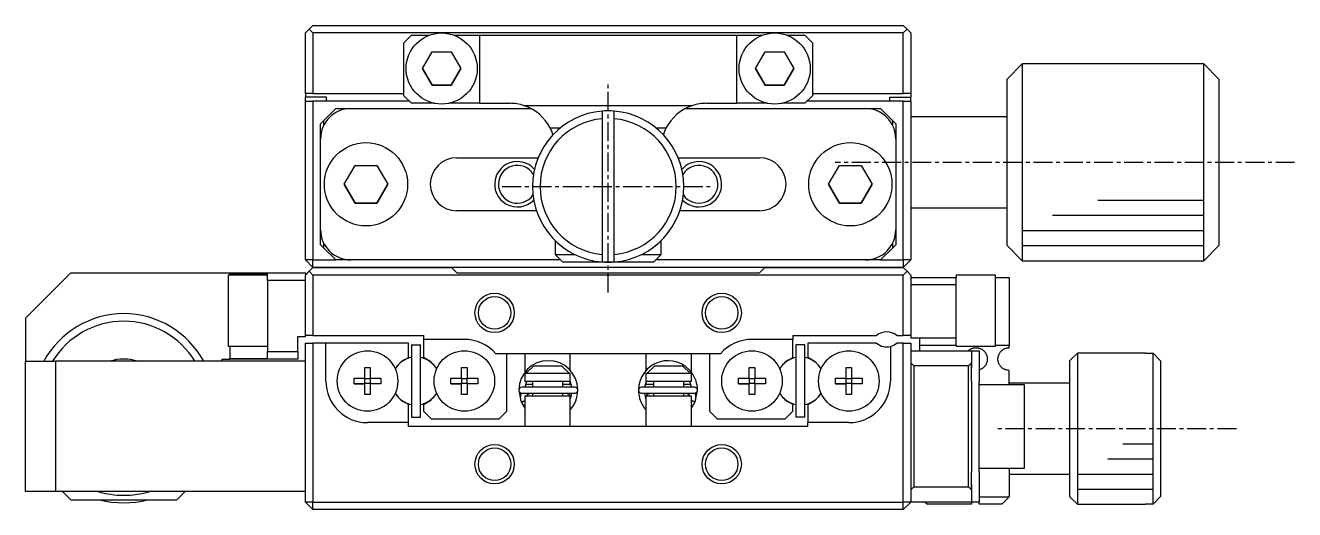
# Model space of a CAD drawing. Extents: x 10 to 345, y 10 to 214.
# Drawn here: x 86.2 to 170, y 182.3 to 214.3 of the extents above; entities that cross this region are included whole.
import ezdxf

# ---------------------------------------------------------------- set-up
doc = ezdxf.new("R2010")
doc.units = 0
doc.linetypes.add('CENTER', pattern=[2, 1.25, -0.25, 0.25, -0.25])
doc.layers.get('0').update_dxf_attribs({"linetype": 'CONTINUOUS'})
doc.layers.add('CENTER', color=1, linetype='CENTER')

msp = doc.modelspace()

# ---------------------------------------------------------------- linework, layer by layer
at = {"color": 7, "linetype": 'CONTINUOUS'}
for p, q in [((104.652, 213.765), (104.902, 214.015)), ((104.902, 214.015), (105.152, 214.265)), ((104.902, 214.015), (105.152, 213.765)), ((105.152, 214.265), (144.152, 214.265)), ((144.402, 214.015), (144.152, 214.265)), ((144.152, 213.765), (144.402, 214.015)), ((144.402, 214.015), (144.652, 213.765)), ((104.652, 209.765), (104.652, 213.765)), ((105.152, 213.765), (105.152, 209.765)), ((113.652, 213.765), (105.152, 213.765)), ((111.152, 213.115), (111.652, 213.615)), ((111.152, 209.615), (111.152, 213.115)), ((111.652, 213.615), (112.826, 213.615)), ((135.652, 213.765), (113.652, 213.765)), ((114.478, 213.615), (116.152, 213.615)), ((116.152, 213.615), (116.152, 209.115)), ((116.152, 213.615), (133.152, 213.615)), ((133.152, 209.115), (133.152, 213.615)), ((133.152, 213.615), (134.826, 213.615)), ((144.152, 213.765), (135.652, 213.765)), ((136.478, 213.615), (137.652, 213.615)), ((137.652, 213.615), (138.152, 213.115)), ((138.152, 213.115), (138.152, 209.615)), ((144.152, 209.765), (144.152, 213.765)), ((144.652, 213.765), (144.652, 209.765)), ((112.382, 211.415), (113.017, 212.515)), ((113.017, 212.515), (114.287, 212.515)), ((114.287, 212.515), (114.922, 211.415)), ((134.382, 211.415), (135.017, 212.515)), ((135.017, 212.515), (136.287, 212.515)), ((136.287, 212.515), (136.922, 211.415)), ((113.017, 210.315), (112.382, 211.415)), ((112.382, 211.415), (113.017, 210.315)), ((114.922, 211.415), (114.287, 210.315)), ((114.287, 210.315), (114.922, 211.415)), ((135.017, 210.315), (134.382, 211.415)), ((134.382, 211.415), (135.017, 210.315)), ((136.922, 211.415), (136.287, 210.315)), ((136.287, 210.315), (136.922, 211.415)), ((152.002, 211.715), (151.002, 210.715)), ((152.002, 211.715), (152.002, 198.715)), ((164.002, 211.715), (152.002, 211.715)), ((164.002, 205.157), (164.002, 211.715)), ((165.002, 210.715), (164.002, 211.715)), ((151.002, 199.715), (151.002, 210.715)), ((165.002, 210.715), (165.002, 205.166)), ((105.152, 209.765), (104.652, 209.765)), ((104.652, 209.765), (104.652, 209.515)), ((105.152, 209.765), (111.152, 209.765)), ((114.287, 210.315), (113.017, 210.315)), ((113.017, 210.315), (114.287, 210.315)), ((136.287, 210.315), (135.017, 210.315)), ((135.017, 210.315), (136.287, 210.315)), ((138.152, 209.765), (144.152, 209.765)), ((144.652, 209.765), (144.152, 209.765)), ((144.652, 209.765), (144.652, 209.515)), ((106.052, 209.515), (104.652, 209.515)), ((104.652, 209.265), (104.652, 209.515)), ((104.652, 198.765), (104.652, 209.265)), ((104.652, 209.265), (105.152, 209.265)), ((105.152, 209.265), (105.152, 198.765)), ((111.502, 209.265), (105.152, 209.265)), ((106.052, 209.265), (106.052, 209.515)), ((111.652, 209.115), (111.152, 209.615)), ((113.17, 209.115), (111.652, 209.115)), ((116.152, 209.115), (114.134, 209.115)), ((116.152, 209.115), (118.152, 209.115)), ((119.089, 208.965), (130.215, 208.965)), ((131.152, 209.115), (133.152, 209.115)), ((135.17, 209.115), (133.152, 209.115)), ((137.652, 209.115), (136.134, 209.115)), ((138.152, 209.615), (137.652, 209.115)), ((144.152, 209.265), (137.802, 209.265)), ((143.252, 209.515), (144.652, 209.515)), ((143.252, 209.265), (143.252, 209.515)), ((144.152, 198.765), (144.152, 209.265)), ((144.152, 209.265), (144.652, 209.265)), ((144.652, 209.265), (144.652, 209.515)), ((144.652, 209.265), (144.652, 198.765)), ((105.652, 207.765), (105.852, 207.965)), ((106.652, 208.765), (105.852, 207.965)), ((105.852, 207.965), (105.852, 207.637)), ((106.652, 208.765), (107.652, 208.765)), ((107.652, 208.765), (119.558, 208.765)), ((124.252, 208.599), (124.252, 208.098)), ((124.252, 208.098), (124.252, 199.133)), ((125.052, 208.098), (125.052, 208.599)), ((125.052, 199.133), (125.052, 208.098)), ((129.746, 208.765), (141.652, 208.765)), ((141.652, 208.765), (142.652, 208.765)), ((143.452, 207.965), (142.652, 208.765)), ((143.452, 207.637), (143.452, 207.965)), ((143.452, 207.965), (143.652, 207.765)), ((151.002, 208.215), (144.652, 208.215)), ((105.652, 206.765), (105.652, 207.765)), ((121.462, 207.465), (120.831, 207.465)), ((128.473, 207.465), (127.842, 207.465)), ((143.652, 207.765), (143.652, 206.765)), ((105.652, 200.765), (105.652, 206.765)), ((143.652, 206.765), (143.652, 200.765)), ((114.652, 205.515), (120.027, 205.515)), ((129.277, 205.515), (134.652, 205.515)), ((107.209, 203.765), (107.93, 205.015)), ((107.93, 205.015), (109.374, 205.015)), ((109.374, 205.015), (110.095, 203.765)), ((139.209, 203.765), (139.93, 205.015)), ((139.93, 205.015), (141.374, 205.015)), ((141.374, 205.015), (142.095, 203.765)), ((164.002, 198.715), (164.002, 205.157)), ((165.002, 205.166), (165.002, 199.715)), ((107.93, 202.515), (107.209, 203.765)), ((107.209, 203.765), (107.93, 202.515)), ((110.095, 203.765), (109.374, 202.515)), ((109.374, 202.515), (110.095, 203.765)), ((139.93, 202.515), (139.209, 203.765)), ((139.209, 203.765), (139.93, 202.515)), ((142.095, 203.765), (141.374, 202.515)), ((141.374, 202.515), (142.095, 203.765)), ((109.374, 202.515), (107.93, 202.515)), ((107.93, 202.515), (109.374, 202.515)), ((141.374, 202.515), (139.93, 202.515)), ((139.93, 202.515), (141.374, 202.515)), ((144.652, 202.215), (151.002, 202.215)), ((119.915, 202.015), (114.652, 202.015)), ((134.652, 202.015), (129.389, 202.015)), ((105.652, 199.765), (105.652, 200.765)), ((143.652, 200.765), (143.652, 199.765)), ((105.852, 199.565), (105.652, 199.765)), ((105.852, 199.894), (105.852, 199.565)), ((105.852, 199.565), (106.652, 198.765)), ((121.152, 200.045), (121.152, 199.115)), ((128.152, 199.115), (128.152, 200.045)), ((142.652, 198.765), (143.452, 199.565)), ((143.452, 199.565), (143.452, 199.894)), ((143.652, 199.765), (143.452, 199.565)), ((151.002, 199.715), (152.002, 198.715)), ((164.002, 198.715), (165.002, 199.715)), ((105.152, 198.765), (104.652, 198.765)), ((105.152, 198.265), (104.652, 198.765)), ((105.152, 198.765), (106.652, 198.765)), ((105.152, 198.265), (105.152, 198.765)), ((107.652, 198.765), (106.652, 198.765)), ((121.502, 198.765), (107.652, 198.765)), ((121.152, 199.115), (122.472, 199.115)), ((121.652, 198.615), (121.152, 199.115)), ((124.252, 199.133), (124.252, 198.631)), ((125.052, 198.631), (125.052, 199.133)), ((126.831, 199.115), (128.152, 199.115)), ((128.152, 199.115), (127.652, 198.615)), ((141.652, 198.765), (127.802, 198.765)), ((142.652, 198.765), (141.652, 198.765)), ((142.652, 198.765), (144.152, 198.765)), ((144.152, 198.765), (144.152, 198.265)), ((144.652, 198.765), (144.152, 198.265)), ((144.652, 198.765), (144.152, 198.765)), ((89.152, 197.915), (86.152, 194.915)), ((89.152, 197.915), (99.652, 197.915)), ((99.652, 197.846), (99.652, 197.915)), ((99.652, 197.915), (102.152, 197.915)), ((102.152, 197.915), (104.652, 197.915)), ((102.152, 197.415), (102.152, 197.915)), ((104.652, 197.765), (104.902, 198.015)), ((104.652, 197.915), (104.652, 197.765)), ((105.152, 198.265), (104.902, 198.015)), ((104.902, 198.015), (105.152, 197.765)), ((144.152, 198.265), (105.152, 198.265)), ((105.152, 198.265), (114.302, 198.265)), ((114.652, 197.915), (114.302, 198.265)), ((114.652, 197.915), (134.652, 197.915)), ((124.652, 198.615), (121.652, 198.615)), ((127.652, 198.615), (124.652, 198.615)), ((135.002, 198.265), (134.652, 197.915)), ((135.002, 198.265), (144.152, 198.265)), ((144.402, 198.015), (144.152, 198.265)), ((144.152, 197.765), (144.402, 198.015)), ((144.402, 198.015), (144.652, 197.765)), ((152.002, 198.715), (164.002, 198.715)), ((99.552, 197.765), (99.552, 193.065)), ((102.152, 197.765), (99.552, 197.765)), ((99.652, 197.846), (99.652, 197.765)), ((102.152, 197.846), (99.652, 197.846)), ((104.652, 197.415), (102.152, 197.415)), ((102.152, 197.415), (102.152, 192.715)), ((104.652, 193.765), (104.652, 197.765)), ((105.152, 197.765), (105.152, 193.765)), ((144.152, 197.765), (105.152, 197.765)), ((144.152, 193.765), (144.152, 197.765)), ((144.652, 197.765), (144.652, 193.765)), ((144.652, 197.615), (147.652, 197.615)), ((147.652, 197.115), (144.652, 197.115)), ((147.652, 197.765), (147.652, 197.615)), ((150.252, 197.765), (147.652, 197.765)), ((147.652, 197.115), (147.652, 197.615)), ((147.652, 193.615), (147.652, 197.115)), ((150.252, 193.065), (150.252, 197.765)), ((150.252, 197.615), (151.152, 197.615)), ((151.152, 197.615), (151.152, 193.115)), ((86.152, 194.915), (86.152, 192.065)), ((104.152, 193.715), (104.652, 193.715)), ((104.152, 192.715), (104.152, 193.715)), ((104.652, 193.715), (104.652, 193.765)), ((105.152, 193.765), (104.652, 193.765)), ((105.152, 193.765), (112.452, 193.765)), ((112.452, 193.765), (112.452, 193.515)), ((136.852, 193.765), (142.39, 193.765)), ((136.852, 193.765), (136.852, 193.515)), ((143.713, 193.765), (144.152, 193.765)), ((144.652, 193.765), (144.152, 193.765)), ((144.652, 193.765), (144.652, 193.615)), ((99.552, 193.065), (102.152, 193.065)), ((99.652, 193.065), (99.652, 192.256)), ((104.652, 192.065), (104.652, 193.265)), ((104.652, 193.265), (105.152, 193.265)), ((105.152, 193.265), (105.152, 182.765)), ((106.002, 193.265), (105.152, 193.265)), ((106.002, 190.765), (106.002, 193.265)), ((111.452, 193.265), (106.002, 193.265)), ((111.452, 192.316), (111.452, 193.265)), ((111.652, 193.165), (112.252, 193.165)), ((111.652, 193.165), (111.652, 188.365)), ((112.252, 188.365), (112.252, 193.165)), ((115.152, 193.515), (112.452, 193.515)), ((112.452, 193.515), (112.452, 192.316)), ((136.852, 193.515), (134.152, 193.515)), ((136.852, 192.316), (136.852, 193.515)), ((137.052, 193.165), (137.052, 188.365)), ((137.652, 193.165), (137.052, 193.165)), ((137.652, 188.365), (137.652, 193.165)), ((137.852, 193.265), (137.852, 192.316)), ((142.39, 193.265), (137.852, 193.265)), ((143.302, 193.047), (143.302, 190.765)), ((144.152, 193.265), (143.713, 193.265)), ((144.152, 182.765), (144.152, 193.265)), ((144.152, 193.265), (144.652, 193.265)), ((144.652, 193.615), (145.252, 193.615)), ((144.652, 193.265), (144.652, 182.765)), ((145.252, 193.615), (147.652, 193.615)), ((145.252, 193.115), (145.252, 193.615)), ((147.652, 193.115), (145.252, 193.115)), ((145.252, 192.765), (145.252, 193.115)), ((147.652, 193.115), (147.652, 193.615)), ((147.652, 193.115), (147.652, 193.065)), ((147.652, 193.065), (150.252, 193.065)), ((148.551, 192.849), (148.593, 192.874)), ((148.593, 192.874), (148.639, 192.897)), ((148.639, 192.897), (148.663, 192.907)), ((148.663, 192.907), (148.688, 192.917)), ((148.688, 192.917), (148.714, 192.927)), ((148.714, 192.927), (148.741, 192.935)), ((148.741, 192.935), (148.77, 192.943)), ((148.77, 192.943), (148.784, 192.946)), ((148.784, 192.946), (148.799, 192.95)), ((148.799, 192.95), (148.814, 192.953)), ((148.814, 192.953), (148.829, 192.955)), ((148.829, 192.955), (148.845, 192.958)), ((148.845, 192.958), (148.861, 192.96)), ((148.861, 192.96), (148.874, 192.961)), ((148.874, 192.961), (148.888, 192.963)), ((148.888, 192.963), (148.901, 192.964)), ((148.901, 192.964), (148.912, 192.964)), ((148.912, 192.964), (148.922, 192.965)), ((148.922, 192.965), (148.933, 192.965)), ((148.933, 192.965), (148.944, 192.965)), ((148.944, 192.965), (148.954, 192.965)), ((148.954, 192.965), (148.965, 192.965)), ((148.965, 192.965), (148.975, 192.965)), ((148.975, 192.965), (148.985, 192.965)), ((148.985, 192.965), (148.996, 192.964)), ((148.996, 192.964), (149.007, 192.963)), ((149.007, 192.963), (149.017, 192.963)), ((149.017, 192.963), (149.027, 192.962)), ((149.027, 192.962), (149.04, 192.96)), ((149.04, 192.96), (149.053, 192.959)), ((149.053, 192.959), (149.066, 192.957)), ((149.066, 192.957), (149.078, 192.955)), ((149.078, 192.955), (149.095, 192.952)), ((149.095, 192.952), (149.111, 192.948)), ((149.111, 192.948), (149.126, 192.945)), ((149.126, 192.945), (149.155, 192.938)), ((149.155, 192.938), (149.181, 192.929)), ((149.181, 192.929), (149.207, 192.921)), ((149.207, 192.921), (149.231, 192.911)), ((149.231, 192.911), (149.255, 192.902)), ((149.255, 192.902), (149.277, 192.891)), ((149.277, 192.891), (149.328, 192.865)), ((149.328, 192.865), (149.374, 192.835)), ((151.152, 193.115), (150.252, 193.115)), ((150.736, 192.839), (150.772, 192.862)), ((150.772, 192.862), (150.811, 192.884)), ((150.811, 192.884), (150.853, 192.903)), ((150.853, 192.903), (150.875, 192.913)), ((150.875, 192.913), (150.899, 192.921)), ((150.899, 192.921), (150.923, 192.93)), ((150.923, 192.93), (150.948, 192.937)), ((150.948, 192.937), (150.975, 192.944)), ((150.975, 192.944), (151.003, 192.95)), ((151.003, 192.95), (151.017, 192.953)), ((151.017, 192.953), (151.031, 192.956)), ((151.031, 192.956), (151.045, 192.958)), ((151.045, 192.958), (151.06, 192.96)), ((151.06, 192.96), (151.075, 192.961)), ((151.075, 192.961), (151.091, 192.963)), ((151.091, 192.963), (151.103, 192.964)), ((151.103, 192.964), (151.115, 192.965)), ((151.115, 192.965), (151.127, 192.965)), ((151.127, 192.965), (151.14, 192.965)), ((151.14, 192.965), (151.152, 192.965)), ((151.152, 192.965), (151.152, 193.115)), ((86.152, 183.465), (86.152, 192.065)), ((86.152, 192.065), (88.152, 192.065)), ((88.152, 192.065), (88.152, 183.465)), ((104.652, 192.065), (88.152, 192.065)), ((99.152, 192.065), (99.152, 192.215)), ((99.152, 192.215), (99.652, 192.215)), ((99.652, 192.256), (102.152, 192.256)), ((99.652, 192.215), (99.652, 192.256)), ((102.152, 192.215), (99.652, 192.215)), ((102.152, 192.715), (104.152, 192.715)), ((102.152, 192.215), (102.152, 192.715)), ((104.152, 192.215), (102.152, 192.215)), ((104.152, 192.715), (104.152, 192.215)), ((104.652, 183.465), (104.652, 192.065)), ((104.652, 183.465), (104.652, 192.065)), ((111.192, 192.166), (111.452, 192.316)), ((112.712, 192.166), (112.452, 192.316)), ((132.073, 192.565), (117.231, 192.565)), ((117.952, 188.765), (117.952, 192.565)), ((119.152, 192.565), (119.152, 191.344)), ((122.152, 191.457), (122.152, 192.565)), ((127.152, 192.565), (127.152, 191.457)), ((130.152, 191.344), (130.152, 192.565)), ((131.352, 192.565), (131.352, 188.765)), ((136.592, 192.166), (136.852, 192.316)), ((138.112, 192.166), (137.852, 192.316)), ((144.652, 192.765), (148.652, 192.765)), ((148.442, 192.766), (148.474, 192.793)), ((148.474, 192.793), (148.511, 192.822)), ((148.511, 192.822), (148.551, 192.849)), ((148.652, 192.765), (148.652, 191.965)), ((148.652, 192.765), (149.152, 192.765)), ((149.152, 192.765), (149.152, 190.765)), ((149.374, 192.835), (149.418, 192.804)), ((149.418, 192.804), (149.458, 192.77)), ((149.458, 192.77), (149.495, 192.733)), ((149.495, 192.733), (149.529, 192.695)), ((149.529, 192.695), (149.564, 192.648)), ((149.564, 192.648), (149.596, 192.599)), ((149.596, 192.599), (149.625, 192.547)), ((149.625, 192.547), (149.644, 192.505)), ((149.644, 192.505), (149.661, 192.461)), ((149.661, 192.461), (149.675, 192.415)), ((149.681, 192.038), (149.67, 191.998)), ((149.675, 192.415), (149.686, 192.368)), ((149.689, 192.078), (149.681, 192.038)), ((149.686, 192.368), (149.694, 192.323)), ((149.697, 192.129), (149.689, 192.078)), ((149.694, 192.323), (149.699, 192.276)), ((149.701, 192.179), (149.697, 192.129)), ((149.699, 192.276), (149.702, 192.228)), ((149.702, 192.228), (149.701, 192.179)), ((150.402, 192.207), (150.403, 192.251)), ((150.404, 192.162), (150.402, 192.207)), ((150.403, 192.251), (150.406, 192.294)), ((150.409, 192.116), (150.404, 192.162)), ((150.406, 192.294), (150.412, 192.336)), ((150.416, 192.069), (150.409, 192.116)), ((150.412, 192.336), (150.42, 192.377)), ((150.424, 192.035), (150.416, 192.069)), ((150.42, 192.377), (150.434, 192.432)), ((150.433, 192.001), (150.424, 192.035)), ((150.434, 192.432), (150.452, 192.484)), ((150.452, 192.484), (150.473, 192.534)), ((150.473, 192.534), (150.496, 192.579)), ((150.496, 192.579), (150.522, 192.622)), ((150.522, 192.622), (150.55, 192.663)), ((150.55, 192.663), (150.581, 192.702)), ((150.581, 192.702), (150.616, 192.74)), ((150.616, 192.74), (150.653, 192.775)), ((150.653, 192.775), (150.693, 192.808)), ((150.693, 192.808), (150.736, 192.839)), ((155.652, 192.615), (155.152, 192.115)), ((155.152, 183.115), (155.152, 192.115)), ((155.652, 192.615), (155.652, 182.615)), ((160.152, 192.615), (155.652, 192.615)), ((160.152, 192.615), (160.152, 192.599)), ((160.152, 192.599), (160.652, 192.599)), ((160.652, 182.631), (160.652, 192.599)), ((160.652, 192.599), (161.152, 192.098)), ((161.152, 192.098), (161.152, 183.133)), ((108.572, 191.652), (108.932, 191.652)), ((108.572, 190.945), (108.572, 191.652)), ((108.932, 191.652), (108.932, 190.945)), ((114.972, 191.652), (115.332, 191.652)), ((114.972, 190.945), (114.972, 191.652)), ((115.332, 191.652), (115.332, 190.945)), ((119.152, 191.344), (119.152, 191.343)), ((119.206, 191.265), (119.152, 191.265)), ((119.152, 191.265), (119.152, 190.765)), ((119.206, 191.265), (119.735, 191.765)), ((122.098, 191.265), (119.206, 191.265)), ((119.735, 191.765), (121.568, 191.765)), ((121.568, 191.765), (122.098, 191.265)), ((122.152, 191.265), (122.098, 191.265)), ((122.152, 191.457), (122.152, 191.457)), ((122.152, 190.765), (122.152, 191.265)), ((127.206, 191.265), (127.152, 191.265)), ((127.152, 191.265), (127.152, 190.765)), ((127.206, 191.265), (127.735, 191.765)), ((130.098, 191.265), (127.206, 191.265)), ((127.735, 191.765), (129.568, 191.765)), ((129.568, 191.765), (130.098, 191.265)), ((130.152, 191.265), (130.098, 191.265)), ((130.152, 190.765), (130.152, 191.265)), ((133.972, 191.652), (134.332, 191.652)), ((133.972, 190.945), (133.972, 191.652)), ((134.332, 191.652), (134.332, 190.945)), ((140.372, 191.652), (140.732, 191.652)), ((140.372, 190.945), (140.372, 191.652)), ((140.732, 191.652), (140.732, 190.945)), ((144.652, 191.965), (144.852, 191.765)), ((144.852, 191.765), (144.852, 183.765)), ((148.452, 191.765), (144.852, 191.765)), ((148.452, 191.765), (148.652, 191.965)), ((148.452, 183.765), (148.452, 191.765)), ((148.652, 191.965), (148.652, 191.637)), ((148.652, 191.637), (148.652, 191.965)), ((148.652, 190.765), (148.652, 191.637)), ((149.177, 191.5), (149.152, 191.493)), ((149.201, 191.508), (149.177, 191.5)), ((149.226, 191.517), (149.201, 191.508)), ((149.257, 191.53), (149.226, 191.517)), ((149.287, 191.544), (149.257, 191.53)), ((149.316, 191.56), (149.287, 191.544)), ((149.345, 191.577), (149.316, 191.56)), ((149.371, 191.594), (149.345, 191.577)), ((149.397, 191.612), (149.371, 191.594)), ((149.422, 191.631), (149.397, 191.612)), ((149.445, 191.651), (149.422, 191.631)), ((149.469, 191.672), (149.445, 191.651)), ((149.491, 191.694), (149.469, 191.672)), ((149.512, 191.717), (149.491, 191.694)), ((149.532, 191.74), (149.512, 191.717)), ((149.55, 191.763), (149.532, 191.74)), ((149.567, 191.786), (149.55, 191.763)), ((149.583, 191.81), (149.567, 191.786)), ((149.598, 191.835), (149.583, 191.81)), ((149.615, 191.865), (149.598, 191.835)), ((149.63, 191.896), (149.615, 191.865)), ((149.644, 191.927), (149.63, 191.896)), ((149.656, 191.958), (149.644, 191.927)), ((149.67, 191.998), (149.656, 191.958)), ((150.444, 191.966), (150.433, 192.001)), ((150.457, 191.932), (150.444, 191.966)), ((150.471, 191.9), (150.457, 191.932)), ((150.487, 191.868), (150.471, 191.9)), ((150.505, 191.836), (150.487, 191.868)), ((150.524, 191.805), (150.505, 191.836)), ((150.545, 191.775), (150.524, 191.805)), ((150.568, 191.745), (150.545, 191.775)), ((150.591, 191.718), (150.568, 191.745)), ((150.615, 191.692), (150.591, 191.718)), ((150.641, 191.667), (150.615, 191.692)), ((150.668, 191.642), (150.641, 191.667)), ((150.697, 191.619), (150.668, 191.642)), ((150.727, 191.598), (150.697, 191.619)), ((150.75, 191.582), (150.727, 191.598)), ((150.774, 191.568), (150.75, 191.582)), ((150.798, 191.554), (150.774, 191.568)), ((150.823, 191.541), (150.798, 191.554)), ((150.848, 191.53), (150.823, 191.541)), ((150.874, 191.519), (150.848, 191.53)), ((150.9, 191.509), (150.874, 191.519)), ((150.926, 191.5), (150.9, 191.509)), ((150.954, 191.492), (150.926, 191.5)), ((150.982, 191.485), (150.954, 191.492)), ((151.011, 191.479), (150.982, 191.485)), ((151.039, 191.474), (151.011, 191.479)), ((151.067, 191.47), (151.039, 191.474)), ((151.095, 191.468), (151.067, 191.47)), ((151.124, 191.466), (151.095, 191.468)), ((151.152, 191.465), (151.124, 191.466)), ((151.152, 190.515), (151.152, 191.465)), ((107.866, 190.945), (108.572, 190.945)), ((107.866, 190.585), (107.866, 190.945)), ((108.572, 190.585), (107.866, 190.585)), ((107.866, 190.585), (108.572, 190.585)), ((108.582, 190.935), (108.572, 190.945)), ((108.582, 190.596), (108.572, 190.585)), ((108.572, 189.879), (108.572, 190.585)), ((108.582, 190.935), (108.922, 190.935)), ((108.582, 190.596), (108.582, 190.935)), ((108.922, 190.596), (108.582, 190.596)), ((108.922, 190.935), (108.932, 190.945)), ((108.922, 190.935), (108.922, 190.596)), ((108.922, 190.596), (108.932, 190.585)), ((108.932, 190.945), (109.638, 190.945)), ((108.932, 190.585), (108.932, 189.879)), ((109.638, 190.585), (108.932, 190.585)), ((109.638, 190.585), (108.932, 190.585)), ((109.638, 190.945), (109.638, 190.585)), ((114.266, 190.945), (114.972, 190.945)), ((114.266, 190.585), (114.266, 190.945)), ((114.972, 190.585), (114.266, 190.585)), ((114.266, 190.585), (114.972, 190.585)), ((114.982, 190.935), (114.972, 190.945)), ((114.982, 190.596), (114.972, 190.585)), ((114.972, 189.879), (114.972, 190.585)), ((114.982, 190.935), (115.322, 190.935)), ((114.982, 190.596), (114.982, 190.935)), ((115.322, 190.596), (114.982, 190.596)), ((115.322, 190.935), (115.332, 190.945)), ((115.322, 190.935), (115.322, 190.596)), ((115.322, 190.596), (115.332, 190.585)), ((115.332, 190.945), (116.038, 190.945)), ((115.332, 190.585), (115.332, 189.879)), ((116.038, 190.585), (115.332, 190.585)), ((116.038, 190.585), (115.332, 190.585)), ((116.038, 190.945), (116.038, 190.585)), ((122.449, 190.359), (118.949, 190.359)), ((119.152, 190.765), (122.152, 190.765)), ((119.161, 190.359), (119.272, 190.766)), ((119.203, 190.565), (119.652, 190.565)), ((119.652, 190.765), (119.652, 190.359)), ((121.652, 190.359), (121.652, 190.765)), ((121.652, 190.565), (122.152, 190.565)), ((122.126, 190.766), (122.237, 190.359)), ((122.152, 190.565), (122.152, 190.7)), ((130.355, 190.359), (126.855, 190.359)), ((127.067, 190.359), (127.177, 190.766)), ((127.152, 190.765), (130.152, 190.765)), ((127.152, 190.7), (127.152, 190.7)), ((127.152, 190.7), (127.152, 190.565)), ((127.152, 190.565), (127.652, 190.565)), ((127.652, 190.765), (127.652, 190.359)), ((129.652, 190.359), (129.652, 190.765)), ((129.652, 190.565), (130.102, 190.565)), ((130.032, 190.766), (130.143, 190.359)), ((133.266, 190.945), (133.972, 190.945)), ((133.266, 190.585), (133.266, 190.945)), ((133.972, 190.585), (133.266, 190.585)), ((133.266, 190.585), (133.972, 190.585)), ((133.982, 190.935), (133.972, 190.945)), ((133.982, 190.596), (133.972, 190.585)), ((133.972, 189.879), (133.972, 190.585)), ((133.982, 190.935), (134.322, 190.935)), ((133.982, 190.596), (133.982, 190.935)), ((134.322, 190.596), (133.982, 190.596)), ((134.322, 190.935), (134.332, 190.945)), ((134.322, 190.935), (134.322, 190.596)), ((134.322, 190.596), (134.332, 190.585)), ((134.332, 190.945), (135.038, 190.945)), ((134.332, 190.585), (134.332, 189.879)), ((135.038, 190.585), (134.332, 190.585)), ((135.038, 190.585), (134.332, 190.585)), ((135.038, 190.945), (135.038, 190.585)), ((139.666, 190.945), (140.372, 190.945)), ((139.666, 190.585), (139.666, 190.945)), ((140.372, 190.585), (139.666, 190.585)), ((139.666, 190.585), (140.372, 190.585)), ((140.382, 190.935), (140.372, 190.945)), ((140.382, 190.596), (140.372, 190.585)), ((140.372, 189.879), (140.372, 190.585)), ((140.382, 190.935), (140.722, 190.935)), ((140.382, 190.596), (140.382, 190.935)), ((140.722, 190.596), (140.382, 190.596)), ((140.722, 190.935), (140.732, 190.945)), ((140.722, 190.935), (140.722, 190.596)), ((140.722, 190.596), (140.732, 190.585)), ((140.732, 190.945), (141.438, 190.945)), ((140.732, 190.585), (140.732, 189.879)), ((141.438, 190.585), (140.732, 190.585)), ((141.438, 190.585), (140.732, 190.585)), ((141.438, 190.945), (141.438, 190.585)), ((148.652, 190.765), (148.652, 184.765)), ((149.152, 184.765), (149.152, 190.765)), ((152.152, 190.515), (149.152, 190.515)), ((155.152, 190.615), (151.152, 190.615)), ((152.152, 185.015), (152.152, 190.515)), ((108.932, 189.879), (108.572, 189.879)), ((115.332, 189.879), (114.972, 189.879)), ((118.75, 190.133), (118.884, 189.449)), ((118.852, 189.717), (118.85, 189.683)), ((118.85, 189.683), (118.85, 189.648)), ((118.85, 189.648), (118.851, 189.614)), ((118.851, 189.614), (118.855, 189.58)), ((118.855, 189.751), (118.852, 189.717)), ((118.86, 189.785), (118.855, 189.751)), ((118.855, 189.58), (118.86, 189.545)), ((118.867, 189.819), (118.86, 189.785)), ((118.86, 189.545), (118.867, 189.512)), ((118.876, 189.852), (118.867, 189.819)), ((118.867, 189.512), (118.875, 189.478)), ((118.886, 189.885), (118.876, 189.852)), ((118.898, 189.918), (118.886, 189.885)), ((118.911, 189.95), (118.898, 189.918)), ((118.917, 189.962), (118.911, 189.95)), ((118.949, 189.959), (122.449, 189.959)), ((122.152, 189.765), (119.152, 189.765)), ((119.152, 189.765), (119.152, 187.765)), ((119.268, 189.765), (119.269, 189.769)), ((119.269, 189.769), (119.275, 189.783)), ((119.275, 189.783), (119.281, 189.796)), ((119.281, 189.796), (119.288, 189.809)), ((119.288, 189.809), (119.296, 189.822)), ((119.296, 189.822), (119.304, 189.834)), ((119.304, 189.834), (119.313, 189.846)), ((119.313, 189.846), (119.323, 189.857)), ((119.323, 189.857), (119.333, 189.868)), ((119.333, 189.868), (119.343, 189.878)), ((119.343, 189.878), (119.355, 189.888)), ((119.355, 189.888), (119.366, 189.897)), ((119.366, 189.897), (119.378, 189.906)), ((119.378, 189.906), (119.39, 189.914)), ((119.39, 189.914), (119.403, 189.921)), ((119.403, 189.921), (119.416, 189.928)), ((119.416, 189.928), (119.43, 189.934)), ((119.43, 189.934), (119.443, 189.94)), ((119.443, 189.94), (119.457, 189.945)), ((119.457, 189.945), (119.472, 189.949)), ((119.472, 189.949), (119.486, 189.952)), ((119.486, 189.952), (119.5, 189.955)), ((119.5, 189.955), (119.515, 189.957)), ((119.515, 189.957), (119.53, 189.958)), ((119.53, 189.958), (119.544, 189.959)), ((119.544, 189.959), (119.55, 189.959)), ((119.652, 189.959), (119.652, 189.765)), ((121.652, 189.765), (121.652, 189.959)), ((121.848, 189.959), (121.862, 189.959)), ((121.862, 189.959), (121.877, 189.958)), ((121.877, 189.958), (121.891, 189.956)), ((121.891, 189.956), (121.906, 189.953)), ((121.906, 189.953), (121.92, 189.95)), ((121.92, 189.95), (121.934, 189.946)), ((121.934, 189.946), (121.948, 189.942)), ((121.948, 189.942), (121.962, 189.937)), ((121.962, 189.937), (121.976, 189.931)), ((121.976, 189.931), (121.989, 189.924)), ((121.989, 189.924), (122.002, 189.917)), ((122.002, 189.917), (122.014, 189.91)), ((122.014, 189.91), (122.026, 189.901)), ((122.026, 189.901), (122.038, 189.892)), ((122.038, 189.892), (122.049, 189.883)), ((122.049, 189.883), (122.06, 189.873)), ((122.06, 189.873), (122.07, 189.862)), ((122.07, 189.862), (122.08, 189.851)), ((122.08, 189.851), (122.089, 189.84)), ((122.089, 189.84), (122.098, 189.828)), ((122.098, 189.828), (122.106, 189.815)), ((122.106, 189.815), (122.113, 189.802)), ((122.113, 189.802), (122.12, 189.789)), ((122.12, 189.789), (122.126, 189.776)), ((122.126, 189.776), (122.13, 189.765)), ((122.152, 187.765), (122.152, 189.765)), ((122.189, 189.73), (122.152, 189.618)), ((122.237, 189.959), (122.189, 189.73)), ((126.855, 189.959), (130.355, 189.959)), ((127.114, 189.731), (127.067, 189.959)), ((127.152, 189.618), (127.114, 189.731)), ((130.152, 189.765), (127.152, 189.765)), ((127.152, 189.765), (127.152, 187.765)), ((127.174, 189.765), (127.175, 189.769)), ((127.175, 189.769), (127.181, 189.783)), ((127.181, 189.783), (127.187, 189.796)), ((127.187, 189.796), (127.194, 189.809)), ((127.194, 189.809), (127.202, 189.822)), ((127.202, 189.822), (127.21, 189.834)), ((127.21, 189.834), (127.219, 189.846)), ((127.219, 189.846), (127.229, 189.857)), ((127.229, 189.857), (127.239, 189.868)), ((127.239, 189.868), (127.25, 189.878)), ((127.25, 189.878), (127.261, 189.888)), ((127.261, 189.888), (127.272, 189.897)), ((127.272, 189.897), (127.284, 189.906)), ((127.284, 189.906), (127.297, 189.914)), ((127.297, 189.914), (127.309, 189.921)), ((127.309, 189.921), (127.322, 189.928)), ((127.322, 189.928), (127.336, 189.934)), ((127.336, 189.934), (127.35, 189.94)), ((127.35, 189.94), (127.364, 189.945)), ((127.364, 189.945), (127.378, 189.949)), ((127.378, 189.949), (127.392, 189.952)), ((127.392, 189.952), (127.407, 189.955)), ((127.407, 189.955), (127.421, 189.957)), ((127.421, 189.957), (127.436, 189.958)), ((127.436, 189.958), (127.451, 189.959)), ((127.451, 189.959), (127.456, 189.959)), ((127.652, 189.959), (127.652, 189.765)), ((129.652, 189.765), (129.652, 189.959)), ((129.754, 189.959), (129.768, 189.959)), ((129.768, 189.959), (129.783, 189.958)), ((129.783, 189.958), (129.797, 189.956)), ((129.797, 189.956), (129.812, 189.953)), ((129.812, 189.953), (129.826, 189.95)), ((129.826, 189.95), (129.841, 189.946)), ((129.841, 189.946), (129.855, 189.942)), ((129.855, 189.942), (129.868, 189.937)), ((129.868, 189.937), (129.882, 189.931)), ((129.882, 189.931), (129.895, 189.924)), ((129.895, 189.924), (129.908, 189.917)), ((129.908, 189.917), (129.92, 189.91)), ((129.92, 189.91), (129.933, 189.901)), ((129.933, 189.901), (129.944, 189.892)), ((129.944, 189.892), (129.955, 189.883)), ((129.955, 189.883), (129.966, 189.873)), ((129.966, 189.873), (129.977, 189.862)), ((129.977, 189.862), (129.986, 189.851)), ((129.986, 189.851), (129.995, 189.84)), ((129.995, 189.84), (130.004, 189.828)), ((130.004, 189.828), (130.012, 189.815)), ((130.012, 189.815), (130.019, 189.802)), ((130.019, 189.802), (130.026, 189.789)), ((130.026, 189.789), (130.032, 189.776)), ((130.032, 189.776), (130.036, 189.765)), ((130.152, 187.765), (130.152, 189.765)), ((130.401, 189.93), (130.387, 189.962)), ((130.394, 189.386), (130.554, 190.135)), ((130.413, 189.898), (130.401, 189.93)), ((130.424, 189.865), (130.413, 189.898)), ((130.434, 189.832), (130.424, 189.865)), ((130.432, 189.491), (130.44, 189.525)), ((130.441, 189.799), (130.434, 189.832)), ((130.44, 189.525), (130.446, 189.559)), ((130.447, 189.765), (130.441, 189.799)), ((130.446, 189.559), (130.45, 189.593)), ((130.451, 189.73), (130.447, 189.765)), ((130.45, 189.593), (130.453, 189.627)), ((130.454, 189.696), (130.451, 189.73)), ((130.453, 189.627), (130.454, 189.662)), ((130.454, 189.662), (130.454, 189.696)), ((134.332, 189.879), (133.972, 189.879)), ((140.732, 189.879), (140.372, 189.879)), ((111.452, 189.215), (111.192, 189.365)), ((111.452, 188.015), (111.452, 189.215)), ((112.452, 189.215), (112.712, 189.365)), ((112.452, 189.215), (112.452, 188.765)), ((112.452, 188.765), (112.952, 188.265)), ((117.452, 188.265), (117.952, 188.765)), ((118.875, 189.478), (118.886, 189.445)), ((118.886, 189.445), (118.897, 189.413)), ((118.897, 189.413), (118.905, 189.395)), ((118.904, 189.397), (118.905, 189.395)), ((118.905, 189.395), (118.907, 189.393)), ((118.906, 189.396), (119.152, 188.974)), ((118.907, 189.393), (118.91, 189.392)), ((118.909, 189.387), (119.152, 189.459)), ((118.91, 189.392), (118.914, 189.391)), ((118.914, 189.391), (118.919, 189.391)), ((118.919, 189.391), (118.925, 189.391)), ((118.925, 189.391), (118.933, 189.392)), ((118.933, 189.392), (118.941, 189.393)), ((118.941, 189.393), (118.95, 189.395)), ((118.95, 189.395), (118.961, 189.398)), ((118.961, 189.398), (118.972, 189.401)), ((118.972, 189.401), (118.983, 189.404)), ((118.983, 189.404), (118.996, 189.408)), ((118.996, 189.408), (119.009, 189.412)), ((119.009, 189.412), (119.022, 189.417)), ((119.022, 189.417), (119.036, 189.421)), ((119.036, 189.421), (119.05, 189.427)), ((119.05, 189.427), (119.065, 189.432)), ((119.065, 189.432), (119.08, 189.438)), ((119.08, 189.438), (119.094, 189.444)), ((119.094, 189.444), (119.109, 189.451)), ((119.109, 189.451), (119.124, 189.457)), ((119.124, 189.457), (119.138, 189.464)), ((119.138, 189.464), (119.152, 189.47)), ((122.493, 189.395), (122.511, 189.442)), ((122.493, 189.397), (122.493, 189.397)), ((122.493, 189.395), (122.493, 189.397)), ((122.493, 189.395), (122.493, 189.395)), ((122.511, 189.442), (122.512, 189.444)), ((122.512, 189.444), (122.513, 189.447)), ((122.513, 189.449), (122.514, 189.451)), ((122.513, 189.448), (122.513, 189.449)), ((122.513, 189.447), (122.513, 189.448)), ((122.514, 189.452), (122.515, 189.453)), ((122.514, 189.451), (122.514, 189.452)), ((122.515, 189.454), (122.516, 189.456)), ((122.515, 189.453), (122.515, 189.454)), ((122.516, 189.456), (122.516, 189.457)), ((126.789, 189.455), (126.789, 189.454)), ((126.789, 189.454), (126.79, 189.451)), ((126.79, 189.451), (126.79, 189.45)), ((126.79, 189.45), (126.791, 189.449)), ((126.791, 189.449), (126.791, 189.447)), ((126.791, 189.447), (126.811, 189.395)), ((126.811, 189.4), (126.81, 189.397)), ((126.81, 189.397), (126.811, 189.397)), ((126.811, 189.395), (126.81, 189.397)), ((126.811, 189.395), (126.811, 189.395)), ((130.166, 189.464), (130.152, 189.47)), ((130.394, 189.387), (130.152, 189.459)), ((130.152, 188.974), (130.398, 189.396)), ((130.18, 189.457), (130.166, 189.464)), ((130.195, 189.451), (130.18, 189.457)), ((130.21, 189.444), (130.195, 189.451)), ((130.224, 189.438), (130.21, 189.444)), ((130.239, 189.432), (130.224, 189.438)), ((130.253, 189.427), (130.239, 189.432)), ((130.268, 189.421), (130.253, 189.427)), ((130.282, 189.417), (130.268, 189.421)), ((130.295, 189.412), (130.282, 189.417)), ((130.308, 189.408), (130.295, 189.412)), ((130.321, 189.404), (130.308, 189.408)), ((130.332, 189.401), (130.321, 189.404)), ((130.343, 189.398), (130.332, 189.401)), ((130.353, 189.395), (130.343, 189.398)), ((130.363, 189.393), (130.353, 189.395)), ((130.371, 189.392), (130.363, 189.393)), ((130.378, 189.391), (130.371, 189.392)), ((130.385, 189.391), (130.378, 189.391)), ((130.39, 189.391), (130.385, 189.391)), ((130.394, 189.392), (130.39, 189.391)), ((130.397, 189.393), (130.394, 189.392)), ((130.399, 189.395), (130.397, 189.393)), ((130.399, 189.395), (130.411, 189.426)), ((130.4, 189.397), (130.399, 189.395)), ((130.411, 189.426), (130.423, 189.458)), ((130.423, 189.458), (130.432, 189.491)), ((131.352, 188.765), (131.852, 188.265)), ((136.352, 188.265), (136.852, 188.765)), ((136.852, 189.215), (136.592, 189.365)), ((136.852, 188.765), (136.852, 189.215)), ((137.852, 189.215), (138.112, 189.365)), ((137.852, 189.215), (137.852, 188.015)), ((111.452, 188.015), (108.752, 188.015)), ((111.452, 187.765), (111.452, 188.015)), ((111.652, 188.365), (112.252, 188.365)), ((112.952, 188.265), (117.452, 188.265)), ((131.852, 188.265), (136.352, 188.265)), ((137.652, 188.365), (137.052, 188.365)), ((137.852, 187.765), (137.852, 188.015)), ((140.552, 188.015), (137.852, 188.015)), ((137.852, 187.765), (111.452, 187.765)), ((148.652, 183.894), (148.652, 184.765)), ((149.152, 185.015), (152.152, 185.015)), ((149.152, 184.765), (149.152, 182.765)), ((151.152, 185.015), (151.152, 183.115)), ((151.152, 184.615), (155.152, 184.615)), ((144.852, 183.765), (144.652, 183.565)), ((144.852, 183.765), (148.452, 183.765)), ((148.652, 183.565), (148.452, 183.765)), ((148.652, 183.894), (148.652, 183.565)), ((148.652, 183.565), (148.652, 183.894)), ((88.152, 183.465), (86.152, 183.465)), ((104.652, 183.465), (88.152, 183.465)), ((88.602, 183.465), (89.152, 182.915)), ((89.152, 182.915), (96.152, 182.915)), ((96.152, 182.915), (96.702, 183.465)), ((104.652, 182.765), (104.652, 183.465)), ((148.652, 183.565), (148.652, 182.765)), ((149.152, 183.115), (151.152, 183.115)), ((150.652, 182.615), (151.152, 183.115)), ((155.152, 183.115), (155.652, 182.615)), ((161.152, 183.133), (160.652, 182.631)), ((105.152, 182.765), (104.652, 182.765)), ((105.152, 182.265), (104.652, 182.765)), ((105.152, 182.765), (144.152, 182.765)), ((105.152, 182.265), (105.152, 182.765)), ((144.152, 182.265), (105.152, 182.265)), ((144.152, 182.265), (144.152, 182.765)), ((144.652, 182.765), (144.152, 182.765)), ((144.152, 182.265), (144.652, 182.765)), ((148.652, 182.765), (144.652, 182.765)), ((145.602, 182.765), (145.752, 182.615)), ((148.652, 182.615), (145.752, 182.615)), ((149.152, 182.765), (148.652, 182.765)), ((148.652, 182.765), (148.652, 182.615)), ((149.152, 182.615), (149.152, 182.765)), ((150.652, 182.615), (149.152, 182.615)), ((155.652, 182.615), (160.152, 182.615)), ((160.652, 182.631), (160.152, 182.631)), ((160.152, 182.631), (160.152, 182.615))]:
    msp.add_line(p, q, dxfattribs=at)
at = {"color": 3, "linetype": 'CONTINUOUS'}
for p, q in [((157.002, 202.715), (164.002, 202.715)), ((154.002, 201.715), (164.002, 201.715)), ((152.002, 200.715), (164.002, 200.715)), ((152.002, 199.715), (164.002, 199.715)), ((158.652, 186.615), (160.652, 186.615)), ((157.652, 185.615), (160.652, 185.615)), ((155.652, 184.615), (160.652, 184.615)), ((155.652, 183.615), (160.652, 183.615))]:
    msp.add_line(p, q, dxfattribs=at)
at = {"color": 7, "linetype": 'CONTINUOUS'}
for centre, radius in [((113.652, 211.415), 2.35), ((135.652, 211.415), 2.35), ((108.652, 203.765), 2.75), ((140.652, 203.765), 2.75), ((117.152, 195.265), 1.075), ((132.152, 195.265), 1.075), ((108.752, 190.765), 2), ((115.152, 190.765), 2), ((134.152, 190.765), 2), ((140.552, 190.765), 2), ((117.152, 185.265), 1.075), ((132.152, 185.265), 1.075)]:
    msp.add_circle(centre, radius, dxfattribs=at)
at = {"color": 3, "linetype": 'CONTINUOUS'}
for centre in [(117.152, 195.265), (132.152, 195.265), (117.152, 185.265), (132.152, 185.265)]:
    msp.add_circle(centre, 1.3, dxfattribs=at)
at = {"color": 7, "linetype": 'CONTINUOUS'}
for centre, radius, start, end in [((118.152, 206.115), 3, 71.80513, 90), ((118.152, 206.115), 3, 26.74373, 71.80509), ((131.152, 206.115), 3, 108.19497, 153.25622), ((131.152, 206.115), 3, 90, 108.19487), ((107.652, 206.765), 2, 90, 180), ((124.652, 203.615), 5, 94.58857, 265.41143), ((124.652, 203.615), 4.5, 95.09969, 264.90031), ((124.652, 203.615), 5, 85.41143, 94.58857), ((124.652, 203.615), 5, 274.58857, 85.41143), ((124.652, 203.615), 4.5, 275.09969, 84.90031), ((141.652, 206.765), 2, 0, 90), ((118.152, 206.115), 3, 17.904, 26.74368), ((131.152, 206.115), 3, 153.25632, 162.096), ((114.652, 203.765), 1.75, 90, 270), ((134.652, 203.765), 1.75, 270, 90), ((118.652, 203.765), 1.5, 90, 316.05548), ((118.652, 203.765), 1.25, 31.56082, 180), ((118.652, 203.765), 1.5, 41.81031, 90), ((130.652, 203.765), 1.5, 90, 138.18969), ((130.652, 203.765), 1.5, 223.94452, 90), ((130.652, 203.765), 1.25, 214.42501, 148.43918), ((118.652, 203.765), 1.25, 180, 325.57499), ((107.652, 200.765), 2, 180, 270), ((141.652, 200.765), 2, 270, 0), ((124.652, 203.615), 5, 265.41143, 274.58857), ((92.652, 189.215), 6, 28.35935, 151.64065), ((92.652, 189.215), 5.5, 31.21037, 148.78963), ((143.052, 193.015), 1, 48.59038, 131.40962), ((115.152, 190.765), 2.75, 40.88519, 90), ((134.152, 190.765), 2.75, 90, 139.11481), ((143.052, 194.015), 1, 228.59038, 284.47751), ((143.052, 194.015), 1, 284.47751, 311.40962), ((92.652, 189.215), 3, 71.80513, 108.19487), ((112.067, 190.651), 1.75, 120, 148.11847), ((111.952, 190.765), 1.587, 100.89309, 134.99975), ((111.952, 190.765), 1.587, 44.99975, 79.10698), ((111.837, 190.651), 1.75, 31.88153, 60), ((120.699, 190.159), 1.949, 0.74409, 179.19749), ((128.605, 190.159), 1.949, 35.774, 179.15248), ((137.467, 190.651), 1.75, 120, 148.11847), ((137.352, 190.765), 1.587, 100.89302, 135.00025), ((137.352, 190.765), 1.587, 45.00025, 79.10691), ((137.237, 190.651), 1.75, 31.88153, 60), ((111.952, 190.765), 1.587, 134.99975, 149.56682), ((111.952, 190.765), 1.587, 30.43326, 44.99975), ((128.597, 190.156), 1.957, 0.86171, 35.68461), ((137.352, 190.765), 1.587, 135.00025, 149.56674), ((137.352, 190.765), 1.587, 30.43318, 45.00025), ((108.752, 190.765), 2.75, 180, 270), ((118.949, 190.159), 0.2, 90, 270), ((122.449, 190.159), 0.2, 270, 90), ((126.855, 190.159), 0.2, 90, 270), ((130.355, 190.159), 0.2, 270, 90), ((140.552, 190.765), 2.75, 270, 0), ((112.067, 190.88), 1.75, 211.88153, 240), ((111.952, 190.765), 1.587, 210.43318, 225.00025), ((111.952, 190.765), 1.587, 225.00025, 259.10691), ((111.952, 190.765), 1.587, 280.89302, 315.00025), ((111.837, 190.88), 1.75, 300, 328.11847), ((111.952, 190.765), 1.587, 315.00025, 329.56674), ((120.695, 190.161), 1.953, 318.26448, 359.16258), ((128.609, 190.161), 1.953, 180.80821, 221.73778), ((137.467, 190.88), 1.75, 211.88153, 240), ((137.352, 190.765), 1.587, 210.43326, 224.99975), ((137.352, 190.765), 1.587, 224.99975, 259.10698), ((137.352, 190.765), 1.587, 280.89309, 314.99975), ((137.237, 190.88), 1.75, 300, 328.11847), ((137.352, 190.765), 1.587, 314.99975, 329.56682), ((92.652, 189.215), 6, 253.40216, 286.59784), ((92.652, 189.215), 6.5, 255.74997, 284.25003)]:
    msp.add_arc(centre, radius, start, end, dxfattribs=at)
at = {"layer": 'CENTER', "color": 1, "linetype": 'CENTER'}
for p, q in [((124.652, 196.615), (124.652, 210.615)), ((170.002, 205.215), (139.652, 205.215)), ((117.652, 203.615), (131.652, 203.615)), ((166.152, 187.615), (150.152, 187.615))]:
    msp.add_line(p, q, dxfattribs=at)

doc.saveas('drawing.dxf')
